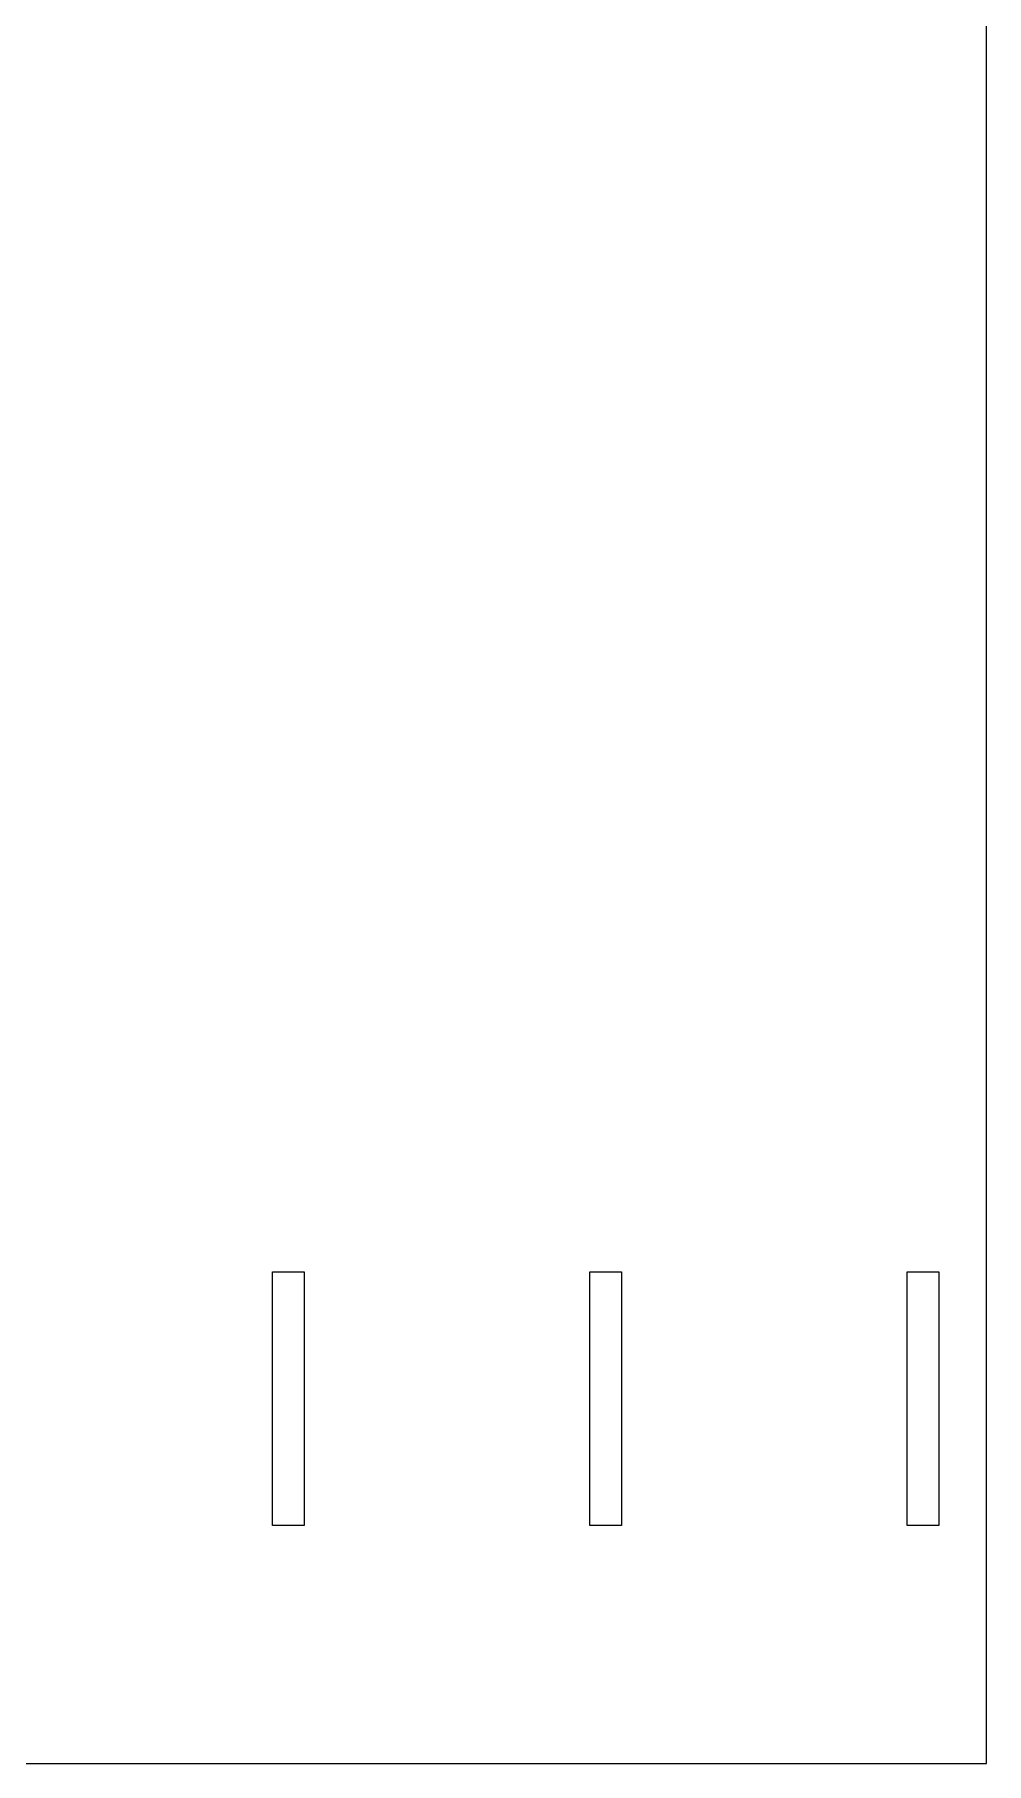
# Model space of a CAD drawing. Header units: metres. Extents: x -16 to 118, y -205 to 411.
# Drawn here: x 45 to 105, y -205 to -96 of the extents above; entities that cross this region are included whole.
import ezdxf

# ---------------------------------------------------------------- set-up
doc = ezdxf.new("R2010")
doc.units = ezdxf.units.M

msp = doc.modelspace()

# ---------------------------------------------------------------- linework, layer by layer
for p, q in [((105, -205), (105, 13)), ((60, -190), (60, -174)), ((60, -174), (62, -174)), ((62, -174), (62, -190)), ((80, -190), (80, -174)), ((80, -174), (82, -174)), ((82, -174), (82, -190)), ((100, -190), (100, -174)), ((100, -174), (102, -174)), ((102, -174), (102, -190)), ((62, -190), (60, -190)), ((82, -190), (80, -190)), ((102, -190), (100, -190)), ((-15, -205), (105, -205))]:
    msp.add_line(p, q)

doc.saveas('drawing.dxf')
